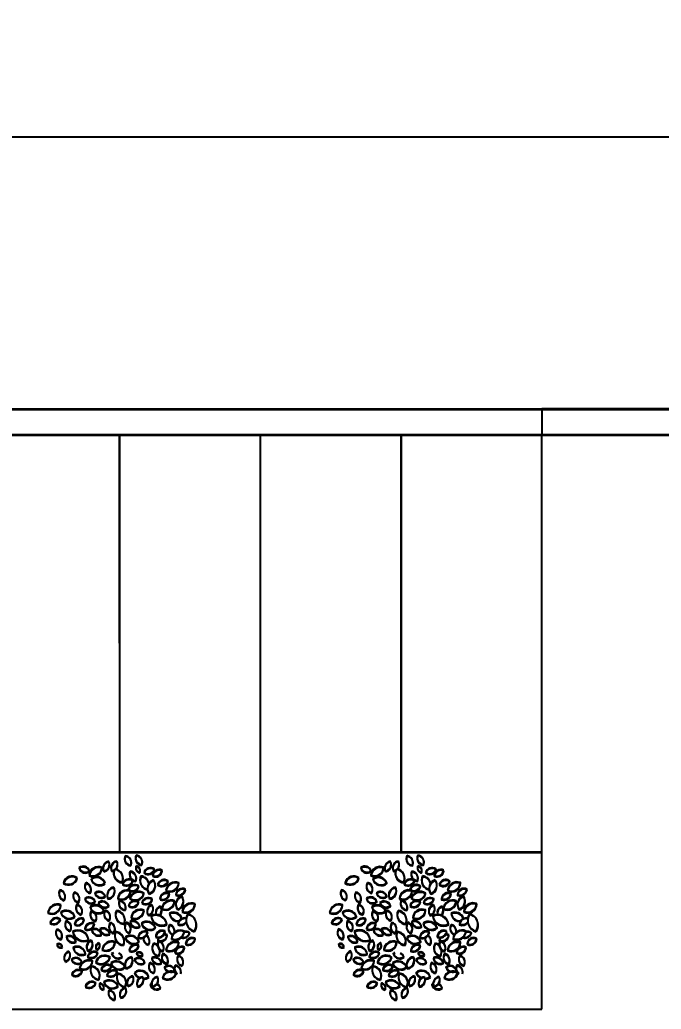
# Model space of a CAD drawing. Header units: inches. Extents: x -173 to 14008, y -3334 to 10368.
# Drawn here: x 12934.4 to 13057.4, y 289.4 to 479.1 of the extents above; entities that cross this region are included whole.
import ezdxf

# ---------------------------------------------------------------- set-up
doc = ezdxf.new("R2010")
doc.units = ezdxf.units.IN
doc.header["$MEASUREMENT"] = 0
doc.layers.add('ARREDAMENTO', color=8, linetype='Continuous', lineweight=18)
doc.layers.add('QUOTE', color=6, linetype='Continuous', lineweight=9)
doc.styles.get("Standard").update_dxf_attribs({"font": 'Arial.ttf'})
doc.dimstyles.get("Standard").update_dxf_attribs({"dimtxt": 15, "dimasz": 10, "dimexe": 10, "dimexo": 10, "dimgap": 5, "dimtad": 2, "dimtih": 1, "dimtoh": 1, "dimdec": 0, "dimzin": 0, "dimdsep": 46, "dimtxsty": 'Standard', "dimblk": 'OBLIQUE', "dimblk1": 'OBLIQUE', "dimblk2": 'OBLIQUE', "dimcen": 0.09, "dimdle": 10, "dimadec": 0, "dimazin": 0, "dimtfac": 1, "dimtdec": 0, "dimtofl": 0, "dimtmove": 0, "dimatfit": 3, "dimldrblk": 'OBLIQUE', "dimfxl": 1, "dimtolj": 1, "dimtzin": 0, "dimarcsym": 0})

# ---------------------------------------------------------------- blocks, each defined once
blk = doc.blocks.new('_Oblique')
at = {"color": 0, "linetype": 'ByBlock', "lineweight": -2}
blk.add_line((-0.5, -0.5), (0.5, 0.5), dxfattribs=at)
blk = doc.blocks.new('*D78')
at = {"layer": 'Defpoints', "color": 0, "transparency": 16777216}
for p in [(13149.49, 456.65), (12656.45, 404.49), (13149.49, 404.4)]:
    blk.add_point(p, dxfattribs=at)
at = {"layer": 'QUOTE', "color": 0, "lineweight": -2, "transparency": 16777216}
for p, q in [((12656.45, 414.49), (12656.45, 466.65)), ((13149.49, 414.4), (13149.49, 466.65)), ((12646.45, 456.65), (13159.49, 456.65))]:
    blk.add_line(p, q, dxfattribs=at)
at = {"layer": 'QUOTE', "color": 0, "lineweight": -2, "transparency": 16777216, "xscale": 10, "yscale": 10, "zscale": 10, "rotation": 180}
blk.add_blockref('_Oblique', (12656.45, 456.65), dxfattribs=at)
at = {"layer": 'QUOTE', "color": 0, "lineweight": -2, "transparency": 16777216, "xscale": 10, "yscale": 10, "zscale": 10}
blk.add_blockref('_Oblique', (13149.49, 456.65), dxfattribs=at)
at = {"layer": 'QUOTE', "color": 0, "transparency": 16777216, "insert": (12902.97, 469.25), "char_height": 15, "attachment_point": 5}
blk.add_mtext('\\A1;493', dxfattribs=at)

msp = doc.modelspace()

# ---------------------------------------------------------------- linework, layer by layer
for p, q in [((12656.45, 404.49), (13034.45, 404.55)), ((12656.49, 404.4), (13034.49, 404.4)), ((13034.45, 404.55), (13144.45, 404.57)), ((13034.45, 404.55), (13034.45, 399.55)), ((13034.49, 404.4), (13034.49, 399.4)), ((13034.49, 404.4), (13144.49, 404.4)), ((13034.45, 399.55), (12670.45, 399.49)), ((13034.49, 399.4), (12670.49, 399.4)), ((12953.45, 399.54), (12926.45, 399.54)), ((12953.49, 399.4), (12926.49, 399.4)), ((12980.45, 399.54), (12953.45, 399.54)), ((12953.45, 399.54), (12953.46, 319.54)), ((12980.49, 399.4), (12953.49, 399.4)), ((12953.49, 399.4), (12953.49, 319.4)), ((13007.45, 399.55), (12980.45, 399.54)), ((12980.45, 399.54), (12980.46, 319.54)), ((13007.49, 399.4), (12980.49, 399.4)), ((12980.49, 399.4), (12980.49, 319.4)), ((13034.45, 399.55), (13007.45, 399.55)), ((13007.45, 399.55), (13007.46, 319.55)), ((13034.49, 399.4), (13007.49, 399.4)), ((13007.49, 399.4), (13007.49, 319.4)), ((13144.45, 399.57), (13034.45, 399.55)), ((13034.47, 289.55), (13034.45, 399.55)), ((13034.49, 289.4), (13034.49, 399.4)), ((13144.49, 399.4), (13034.49, 399.4)), ((13034.46, 319.55), (12656.46, 319.49)), ((13034.49, 319.4), (12656.49, 319.4)), ((13034.47, 289.55), (13034.46, 319.55)), ((13034.49, 289.4), (13034.49, 319.4)), ((12656.49, 289.4), (13034.49, 289.4))]:
    msp.add_line(p, q)
at = {"layer": 'ARREDAMENTO', "linetype": 'ByBlock', "lineweight": -3}
for points in [[(13008.6, 318.84, 0.535384), (13009.64, 317.02, 0.500203)], [(13008.63, 318.69, 0.535384), (13009.67, 316.87, 0.500203)], [(13010.68, 318.94, 0.535384), (13011.76, 317.14, 0.500203)], [(13010.71, 318.79, 0.535384), (13011.78, 316.99, 0.500203)], [(12999.75, 316.57, 0.535384), (13001.74, 315.93, 0.500203)], [(13004.46, 315.91, 0.535384), (13005.41, 317.78, 0.500203)], [(13004.49, 315.76, 0.535384), (13005.44, 317.63, 0.500203)], [(13006.97, 317.81, 0.535384), (13006.02, 315.94, 0.500203)], [(13007, 317.66, 0.535384), (13006.05, 315.79, 0.500203)], [(13010.7, 316.88, 0.535384), (13011.39, 315.67, 0.500203)], [(12999.36, 314.58, 0.535384), (12996.76, 313.66, 0.500203)], [(12999.78, 316.42, 0.535384), (13001.77, 315.78, 0.500203)], [(13001.68, 315.14, 0.535384), (13004.13, 316.6, 0.500203)], [(13001.7, 314.99, 0.535384), (13004.16, 316.45, 0.500203)], [(13009.53, 315.86, 0.535384), (13010.61, 314.06, 0.500203)], [(13009.56, 315.71, 0.535384), (13010.64, 313.91, 0.500203)], [(13010.73, 316.73, 0.535384), (13011.41, 315.52, 0.500203)], [(13012.19, 315.61, 0.535384), (13014.16, 316.31, 0.500203)], [(13012.21, 315.46, 0.535384), (13014.19, 316.16, 0.500203)], [(13015.64, 316.07, 0.535384), (13013.84, 315, 0.500203)], [(13015.67, 315.92, 0.535384), (13013.87, 314.85, 0.500203)], [(12999.39, 314.44, 0.535384), (12996.78, 313.51, 0.500203)], [(13001.07, 313.71, 0.535384), (13001.81, 311.74, 0.500203)], [(13001.09, 313.56, 0.535384), (13001.83, 311.59, 0.500203)], [(13002.04, 314.43, 0.535384), (13004.73, 313.62, 0.500203)], [(13002.07, 314.28, 0.535384), (13004.76, 313.47, 0.500203)], [(13010.05, 314.13, 0.535384), (13008.09, 313.38, 0.500203)], [(13010.08, 313.97, 0.535384), (13008.12, 313.23, 0.500203)], [(13009.18, 312.36, 0.535384), (13011.16, 313.07, 0.500203)], [(13009.21, 312.21, 0.535384), (13011.18, 312.92, 0.500203)], [(13014.03, 314.2, 0.535384), (13013.19, 311.59, 0.500203)], [(13014.05, 314.04, 0.535384), (13013.22, 311.44, 0.500203)], [(13014.8, 313.33, 0.535384), (13016.78, 314.04, 0.500203)], [(13014.83, 313.18, 0.535384), (13016.8, 313.88, 0.500203)], [(13016.39, 312.2, 0.535384), (13018.85, 313.66, 0.500203)], [(13016.42, 312.05, 0.535384), (13018.88, 313.51, 0.500203)], [(12996.84, 310.36, 0.535384), (12996.07, 312.31, 0.500203)], [(12996.86, 310.21, 0.535384), (12996.1, 312.16, 0.500203)], [(12999.57, 309.91, 0.535384), (12998.81, 311.86, 0.500203)], [(12999.6, 309.76, 0.535384), (12998.83, 311.71, 0.500203)], [(13002.76, 311.74, 0.535384), (13004.76, 311.09, 0.500203)], [(13002.79, 311.59, 0.535384), (13004.78, 310.94, 0.500203)], [(13005.25, 310.65, 0.535384), (13006.4, 312.82, 0.500203)], [(13005.28, 310.5, 0.535384), (13006.43, 312.66, 0.500203)], [(13007.15, 310.67, 0.535384), (13009.61, 312.13, 0.500203)], [(13007.18, 310.52, 0.535384), (13009.63, 311.98, 0.500203)], [(13009.43, 310.69, 0.535384), (13012.16, 311.67, 0.500203)], [(13009.46, 310.54, 0.535384), (13012.19, 311.51, 0.500203)], [(13017.04, 311.63, 0.535384), (13015.24, 310.56, 0.500203)], [(13017.07, 311.47, 0.535384), (13015.26, 310.4, 0.500203)], [(13020.1, 312.44, 0.535384), (13018.3, 311.37, 0.500203)], [(13020.12, 312.29, 0.535384), (13018.32, 311.22, 0.500203)], [(12993.78, 307.95, 0.535384), (12996.23, 309.41, 0.500203)], [(12993.8, 307.81, 0.535384), (12996.26, 309.26, 0.500203)], [(13000.09, 307.57, 0.535384), (12999.33, 309.52, 0.500203)], [(13000.12, 307.42, 0.535384), (12999.35, 309.38, 0.500203)], [(13000.83, 310.66, 0.535384), (13002.84, 310.05, 0.500203)], [(13000.85, 310.51, 0.535384), (13002.86, 309.9, 0.500203)], [(13001.85, 309.06, 0.535384), (13004.53, 308.24, 0.500203)], [(13001.87, 308.91, 0.535384), (13004.56, 308.09, 0.500203)], [(13003.43, 309.86, 0.535384), (13005.44, 309.26, 0.500203)], [(13003.46, 309.71, 0.535384), (13005.47, 309.1, 0.500203)], [(13007.5, 310.28, 0.535384), (13008.57, 308.48, 0.500203)], [(13007.52, 310.13, 0.535384), (13008.6, 308.33, 0.500203)], [(13009.2, 309.27, 0.535384), (13011.16, 310.02, 0.500203)], [(13009.22, 309.12, 0.535384), (13011.18, 309.87, 0.500203)], [(13011.77, 309.86, 0.535384), (13013.74, 310.57, 0.500203)], [(13011.79, 309.71, 0.535384), (13013.77, 310.42, 0.500203)], [(13013.69, 309.45, 0.535384), (13013.04, 307.46, 0.500203)], [(13013.71, 309.3, 0.535384), (13013.07, 307.3, 0.500203)], [(13015.59, 308.72, 0.535384), (13018.04, 310.18, 0.500203)], [(13015.61, 308.57, 0.535384), (13018.07, 310.03, 0.500203)], [(13019.43, 311.09, 0.535384), (13018.63, 308.58, 0.500203)], [(13019.46, 310.94, 0.535384), (13018.65, 308.42, 0.500203)], [(13019.51, 308.18, 0.535384), (13021.96, 309.64, 0.500203)], [(13019.53, 308.03, 0.535384), (13021.99, 309.48, 0.500203)], [(12996.23, 308.02, 0.535384), (12998.92, 307.2, 0.500203)], [(12996.26, 307.87, 0.535384), (12998.94, 307.06, 0.500203)], [(13002.84, 306.31, 0.535384), (13002.08, 308.26, 0.500203)], [(13002.87, 306.16, 0.535384), (13002.1, 308.11, 0.500203)], [(13005.48, 306.43, 0.535384), (13004.74, 308.4, 0.500203)], [(13005.5, 306.28, 0.535384), (13004.76, 308.25, 0.500203)], [(13006.89, 308.33, 0.535384), (13008.4, 305.81, 0.500203)], [(13006.92, 308.18, 0.535384), (13008.43, 305.66, 0.500203)], [(13009.71, 306.97, 0.535384), (13012.17, 308.43, 0.500203)], [(13009.74, 306.82, 0.535384), (13012.19, 308.28, 0.500203)], [(13013.54, 307.35, 0.535384), (13016.57, 305.74, 0.500203)], [(13013.57, 307.2, 0.535384), (13016.6, 305.59, 0.500203)], [(13021.83, 304.38, 0.535384), (13020.58, 307.71, 0.500203)], [(13021.85, 304.23, 0.535384), (13020.61, 307.56, 0.500203)], [(12996.14, 306.67, 0.535384), (12994.17, 305.97, 0.500203)], [(12996.17, 306.52, 0.535384), (12994.19, 305.82, 0.500203)], [(12998, 304.44, 0.535384), (12997.24, 306.39, 0.500203)], [(12998.03, 304.29, 0.535384), (12997.26, 306.24, 0.500203)], [(12998.89, 305.67, 0.535384), (13000.68, 306.76, 0.500203)], [(12998.91, 305.52, 0.535384), (13000.7, 306.61, 0.500203)], [(13000.85, 304.81, 0.535384), (13002.64, 305.91, 0.500203)], [(13000.88, 304.66, 0.535384), (13002.66, 305.76, 0.500203)], [(13005.78, 306.04, 0.535384), (13006.32, 304.01, 0.500203)], [(13005.8, 305.89, 0.535384), (13006.35, 303.86, 0.500203)], [(13009.33, 304.05, 0.535384), (13008.78, 306.07, 0.500203)], [(13009.35, 303.89, 0.535384), (13008.81, 305.92, 0.500203)], [(13009.51, 306.25, 0.535384), (13011.36, 305.26, 0.500203)], [(13009.53, 306.1, 0.535384), (13011.38, 305.11, 0.500203)], [(13011.7, 305.88, 0.535384), (13014.39, 305.07, 0.500203)], [(13011.73, 305.73, 0.535384), (13014.41, 304.92, 0.500203)], [(12996.25, 302.83, 0.535384), (12995.48, 304.78, 0.500203)], [(12996.27, 302.68, 0.535384), (12995.5, 304.63, 0.500203)], [(12999.13, 302.38, 0.535384), (12997.28, 303.36, 0.500203)], [(13001.56, 302.73, 0.535384), (12998.53, 304.34, 0.500203)], [(13001.59, 302.58, 0.535384), (12998.56, 304.19, 0.500203)], [(13004.02, 303.72, 0.535384), (13002.17, 304.7, 0.500203)], [(13004.05, 303.57, 0.535384), (13002.19, 304.55, 0.500203)], [(13005.6, 303.83, 0.535384), (13003.74, 304.82, 0.500203)], [(13005.62, 303.68, 0.535384), (13003.77, 304.67, 0.500203)], [(13008.21, 301.75, 0.535384), (13006.7, 304.27, 0.500203)], [(13008.24, 301.6, 0.535384), (13006.73, 304.12, 0.500203)], [(13008.57, 303.2, 0.535384), (13011.26, 302.38, 0.500203)], [(13012.87, 304.27, 0.535384), (13011.07, 303.19, 0.500203)], [(13012.9, 304.11, 0.535384), (13011.09, 303.04, 0.500203)], [(13016.22, 304.42, 0.535384), (13014.43, 303.32, 0.500203)], [(13016.24, 304.26, 0.535384), (13014.45, 303.17, 0.500203)], [(13019.91, 304.39, 0.535384), (13017.46, 302.93, 0.500203)], [(13019.94, 304.24, 0.535384), (13017.48, 302.78, 0.500203)], [(12996.53, 301.36, 0.535384), (12995.49, 301.9, 0.500203)], [(12996.55, 301.21, 0.535384), (12995.52, 301.76, 0.500203)], [(12999.16, 302.23, 0.535384), (12997.3, 303.21, 0.500203)], [(13001.42, 300.63, 0.535384), (13002.06, 302.63, 0.500203)], [(13001.44, 300.48, 0.535384), (13002.08, 302.48, 0.500203)], [(13003.1, 300.85, 0.535384), (13003.52, 302.16, 0.500203)], [(13003.13, 300.7, 0.535384), (13003.55, 302.01, 0.500203)], [(13004.17, 300.86, 0.535384), (13006.63, 302.31, 0.500203)], [(13004.2, 300.71, 0.535384), (13006.65, 302.16, 0.500203)], [(13008.59, 303.05, 0.535384), (13011.28, 302.23, 0.500203)], [(13011.16, 301.71, 0.535384), (13009.35, 300.64, 0.500203)], [(13011.18, 301.56, 0.535384), (13009.38, 300.49, 0.500203)], [(13014.05, 302.09, 0.535384), (13014.97, 299.64, 0.500203)], [(13014.08, 301.94, 0.535384), (13015, 299.49, 0.500203)], [(13015.01, 302.51, 0.535384), (13015.78, 300.56, 0.500203)], [(13015.04, 302.36, 0.535384), (13015.8, 300.41, 0.500203)], [(13016.39, 300.78, 0.535384), (13018.85, 302.24, 0.500203)], [(13016.41, 300.63, 0.535384), (13018.87, 302.08, 0.500203)], [(13021.97, 303, 0.535384), (13020.17, 301.93, 0.500203)], [(13022, 302.85, 0.535384), (13020.19, 301.78, 0.500203)], [(12997.11, 298.56, 0.535384), (12997.76, 300.56, 0.500203)], [(12997.14, 298.42, 0.535384), (12997.78, 300.41, 0.500203)], [(13000.95, 300.03, 0.535384), (12998.6, 301.27, 0.500203)], [(13000.97, 299.88, 0.535384), (12998.63, 301.12, 0.500203)], [(13003.34, 300.22, 0.535384), (13001.36, 299.52, 0.500203)], [(13003.36, 300.07, 0.535384), (13001.39, 299.37, 0.500203)], [(13005.67, 299.39, 0.535384), (13002.94, 298.42, 0.500203)], [(13011.96, 299.81, 0.535384), (13010.73, 300.21, 0.500203)], [(13011.98, 299.66, 0.535384), (13010.75, 300.06, 0.500203)], [(13015.84, 300.09, 0.535384), (13016.57, 298.13, 0.500203)], [(13015.86, 299.94, 0.535384), (13016.6, 297.97, 0.500203)], [(13019.93, 301.3, 0.535384), (13018.12, 300.23, 0.500203)], [(13019.95, 301.15, 0.535384), (13018.15, 300.08, 0.500203)], [(13018.76, 299.75, 0.535384), (13019.49, 297.79, 0.500203)], [(13000.29, 298.41, 0.535384), (12998.28, 299.02, 0.500203)], [(13000.31, 298.27, 0.535384), (12998.3, 298.87, 0.500203)], [(12999.84, 297.27, 0.535384), (13002.3, 298.72, 0.500203)], [(12999.87, 297.12, 0.535384), (13002.32, 298.57, 0.500203)], [(13005.69, 299.24, 0.535384), (13002.97, 298.27, 0.500203)], [(13005.92, 297.72, 0.535384), (13003.95, 297.02, 0.500203)], [(13005.85, 298.29, 0.535384), (13008.54, 297.48, 0.500203)], [(13005.88, 298.14, 0.535384), (13008.57, 297.33, 0.500203)], [(13009.85, 299.43, 0.535384), (13008.7, 297.27, 0.500203)], [(13009.88, 299.28, 0.535384), (13008.72, 297.12, 0.500203)], [(13012.34, 298.35, 0.535384), (13010.35, 298.99, 0.500203)], [(13012.37, 298.2, 0.535384), (13010.37, 298.84, 0.500203)], [(13014.04, 296.38, 0.535384), (13013.3, 298.34, 0.500203)], [(13014.06, 296.22, 0.535384), (13013.32, 298.19, 0.500203)], [(13013.68, 299.27, 0.535384), (13015.53, 298.29, 0.500203)], [(13013.7, 299.12, 0.535384), (13015.55, 298.14, 0.500203)], [(13018.78, 299.6, 0.535384), (13019.52, 297.64, 0.500203)], [(13000.3, 296.75, 0.535384), (12998.33, 296.05, 0.500203)], [(13000.33, 296.6, 0.535384), (12998.35, 295.9, 0.500203)], [(13003.51, 295.14, 0.535384), (13002.05, 297.68, 0.500203)], [(13003.53, 294.99, 0.535384), (13002.08, 297.53, 0.500203)], [(13005.94, 297.57, 0.535384), (13003.97, 296.87, 0.500203)], [(13005.05, 295.96, 0.535384), (13007.01, 296.7, 0.500203)], [(13005.08, 295.81, 0.535384), (13007.04, 296.55, 0.500203)], [(13008.56, 293.74, 0.535384), (13007.11, 296.29, 0.500203)], [(13008.59, 293.59, 0.535384), (13007.13, 296.14, 0.500203)], [(13015.74, 295.5, 0.535384), (13018.35, 296.42, 0.500203)], [(13015.77, 295.35, 0.535384), (13018.37, 296.27, 0.500203)], [(13018.09, 296.89, 0.535384), (13016.08, 297.49, 0.500203)], [(13018.11, 296.73, 0.535384), (13016.11, 297.34, 0.500203)], [(13002.92, 294.47, 0.535384), (13000.94, 293.77, 0.500203)], [(13002.94, 294.32, 0.535384), (13000.97, 293.62, 0.500203)], [(13004.41, 293.2, 0.535384), (13003.72, 294.41, 0.500203)], [(13004.43, 293.05, 0.535384), (13003.74, 294.26, 0.500203)], [(13004.5, 294.66, 0.535384), (13007.19, 293.85, 0.500203)], [(13004.52, 294.51, 0.535384), (13007.21, 293.7, 0.500203)], [(13010.05, 295.79, 0.535384), (13009.1, 293.92, 0.500203)], [(13010.07, 295.64, 0.535384), (13009.12, 293.77, 0.500203)], [(13011.95, 295.62, 0.535384), (13010.97, 293.77, 0.500203)], [(13011.98, 295.47, 0.535384), (13010.99, 293.62, 0.500203)], [(13013.76, 293.82, 0.535384), (13014.75, 295.67, 0.500203)], [(13013.78, 293.66, 0.535384), (13014.77, 295.51, 0.500203)], [(13006.5, 291.24, 0.535384), (13005.46, 293.06, 0.500203)], [(13006.53, 291.09, 0.535384), (13005.49, 292.91, 0.500203)], [(13008.65, 293.52, 0.535384), (13007.7, 291.65, 0.500203)], [(13008.68, 293.37, 0.535384), (13007.73, 291.5, 0.500203)]]:
    msp.add_lwpolyline(points, format="xyb", close=True, dxfattribs=at)
for points in [[(13006.44, 316.09, 0.485783), (13008, 313.79, 0.46813), (13006.73, 316.31, 0.535384)], [(13006.46, 315.94, 0.485783), (13008.02, 313.64, 0.46813), (13006.76, 316.16, 0.535384)], [(13011.6, 314.95, 0.497857), (13012.84, 312.43, 0.500203)], [(13013.15, 313.58, 0.30861), (13011.6, 314.95, 0.535384)], [(13011.62, 314.79, 0.497857), (13012.87, 312.27, 0.500203)], [(13013.17, 313.43, 0.30861), (13011.62, 314.79, 0.535384)], [(13015.34, 309.17, 0.427879), (13014.49, 307.56, 0.500203)], [(13015.37, 309.02, 0.427879), (13014.52, 307.4, 0.500203)], [(13015.15, 307.44, 0.379729), (13015.34, 309.17, 0.535384)], [(13015.18, 307.29, 0.379729), (13015.37, 309.02, 0.535384)], [(13019.47, 306.81, 0.449067), (13017.09, 307.83, 0.535384)], [(13017.09, 307.83, 0.411154), (13018.89, 306.34, 0.500203)], [(13019.49, 306.66, 0.449067), (13017.12, 307.68, 0.535384)], [(13017.12, 307.68, 0.411154), (13018.92, 306.19, 0.500203)], [(13017.1, 305.65, 0.493715), (13017.71, 303.74, 0.500203)], [(13017.13, 305.5, 0.493715), (13017.73, 303.59, 0.500203)], [(13018.04, 304.13, 0.391787), (13017.1, 305.65, 0.535384)], [(13018.06, 303.98, 0.391787), (13017.13, 305.5, 0.535384)], [(13020.26, 306.87, 0.473768), (13018.69, 305.71, 0.350042), (13020.26, 306.17, 0.535384)], [(13020.28, 306.72, 0.473768), (13018.71, 305.56, 0.350042), (13020.28, 306.02, 0.535384)], [(13012.04, 303.18, 0.382111), (13013.03, 301.82, 0.410997), (13012.62, 303.62, 0.535384)], [(13015.02, 303.23, 0.136045), (13014.81, 302.59, 0.500203), (13016.61, 303.66, 0.535384)], [(13015.05, 303.08, 0.136045), (13014.83, 302.44, 0.500203), (13016.64, 303.51, 0.535384)], [(13016.61, 303.66, 0.128884), (13015.99, 303.79, 0.500203)], [(13016.64, 303.51, 0.128884), (13016.01, 303.63, 0.500203)], [(13019.3, 303.23, 0.439965), (13020.94, 304.11, 0.209361), (13019.9, 304.29, 0.535384)], [(13019.33, 303.08, 0.439965), (13020.96, 303.96, 0.209361), (13019.92, 304.14, 0.535384)], [(13012.07, 303.03, 0.382111), (13013.05, 301.67, 0.410997), (13012.64, 303.47, 0.535384)], [(13006.31, 300.26, 0.076845), (13005.98, 300.07, 0.500203), (13007.98, 299.46, 0.535384)], [(13006.33, 300.11, 0.076845), (13006, 299.92, 0.500203), (13008.01, 299.31, 0.535384)], [(13007.98, 299.46, 0.202478), (13007.36, 300.21, 0.500203)], [(13008.01, 299.31, 0.202478), (13007.38, 300.06, 0.500203)], [(13018.14, 297.88, 0.373165), (13018.54, 296.28, 0.500203)], [(13019.26, 296.31, 0.43907), (13018.14, 297.88, 0.535384)], [(13013.06, 295.65, 0.535384), (13010.37, 296.46, 0.217069), (13011.39, 295.43, 0.535384)], [(13013.09, 295.5, 0.535384), (13010.4, 296.31, 0.217069), (13011.42, 295.27, 0.535384)], [(13018.16, 297.73, 0.373165), (13018.57, 296.13, 0.500203)], [(13019.28, 296.15, 0.43907), (13018.16, 297.73, 0.535384)], [(13012.06, 295.31, 0.155177), (13013.06, 295.65, 0.535384)], [(13012.08, 295.16, 0.155177), (13013.09, 295.5, 0.535384)], [(13013.64, 294.32, 0.064212), (13013.36, 294.16, 0.500203), (13015.36, 293.51, 0.535384)], [(13013.66, 294.17, 0.064212), (13013.38, 294.01, 0.500203), (13015.38, 293.36, 0.535384)], [(13015.36, 293.51, 0.224005), (13014.65, 294.32, 0.500203)], [(13015.38, 293.36, 0.224005), (13014.67, 294.17, 0.500203)]]:
    msp.add_lwpolyline(points, format="xyb", dxfattribs=at)
for centre, radius, start, end in [((12955.73, 318.27), 1.26, 153.3945, 266.0501), ((12955.75, 318.13), 1.26, 153.3851, 266.0407), ((12954.44, 317.53), 1.31, 336.5737, 82.871), ((12954.46, 317.39), 1.31, 336.5643, 82.8616), ((12957.82, 318.39), 1.26, 154.579, 267.2346), ((12957.84, 318.25), 1.26, 154.5696, 267.2252), ((12956.54, 317.63), 1.31, 337.7581, 84.0554), ((12956.57, 317.49), 1.31, 337.7487, 84.046), ((12946.51, 315.49), 1.31, 18.9013, 125.1986), ((12951.64, 316.48), 1.31, 99.8817, 206.1791), ((12951.66, 316.34), 1.31, 99.8723, 206.1697), ((12950.31, 317.15), 1.26, 276.7026, 29.3582), ((12950.34, 317.01), 1.26, 276.6932, 29.3488), ((12953.12, 316.55), 1.26, 96.7026, 209.3582), ((12953.14, 316.41), 1.26, 96.6932, 209.3488), ((12951.8, 317.22), 1.31, 279.8817, 26.1791), ((12951.82, 317.08), 1.31, 279.8723, 26.1697), ((12957.44, 316.5), 0.833, 153.3945, 266.0501), ((12956.59, 316.01), 0.866, 336.5737, 82.871), ((12944.37, 313.25), 1.66, 53.271, 165.9266), ((12946.96, 316.9), 1.26, 195.7222, 308.3778), ((12946.53, 315.35), 1.31, 18.8919, 125.1892), ((12946.99, 316.76), 1.26, 195.7128, 308.3684), ((12949.45, 314.94), 1.78, 67.5372, 173.8345), ((12948.42, 316.68), 1.72, 244.3581, 357.0136), ((12949.48, 314.8), 1.78, 67.5278, 173.8251), ((12948.44, 316.54), 1.72, 244.3487, 357.0042), ((12954.12, 315.55), 1.77, 162.4114, 266.0501), ((12954.15, 315.4), 1.77, 162.402, 266.0407), ((12952.31, 314.51), 1.84, 336.5737, 76.9164), ((12952.34, 314.37), 1.84, 336.5643, 76.907), ((12956.67, 315.31), 1.26, 154.579, 267.2346), ((12956.7, 315.17), 1.26, 154.5696, 267.2252), ((12955.4, 314.55), 1.31, 337.7581, 84.0554), ((12955.42, 314.4), 1.31, 337.7487, 84.046), ((12957.47, 316.35), 0.833, 153.3851, 266.0407), ((12956.62, 315.87), 0.866, 336.5643, 82.8616), ((12959.17, 314.15), 1.76, 153.3945, 259.2615), ((12957.37, 313.12), 1.83, 14.268, 82.871), ((12959.44, 315.21), 1.31, 56.4501, 162.7474), ((12958.94, 316.61), 1.26, 233.271, 345.9266), ((12959.46, 315.07), 1.31, 56.4407, 162.738), ((12958.97, 316.47), 1.26, 233.2616, 345.9172), ((12961.1, 314.92), 1.26, 64.3581, 177.0136), ((12960.34, 316.2), 1.31, 247.5372, 353.8345), ((12961.12, 314.78), 1.26, 64.3487, 177.0042), ((12960.37, 316.06), 1.31, 247.5278, 353.8251), ((12943.71, 315.09), 1.73, 236.4501, 342.7474), ((12944.39, 313.11), 1.66, 53.2616, 165.9172), ((12943.74, 314.95), 1.73, 236.4407, 342.738), ((12948.09, 312.96), 1.26, 144.2345, 256.8901), ((12948.12, 312.82), 1.26, 144.2252, 256.8807), ((12946.7, 312.44), 1.31, 327.4137, 73.711), ((12946.73, 312.3), 1.31, 327.4043, 73.7016), ((12949.08, 313.01), 1.76, 20.0053, 126.3026), ((12949.66, 314.91), 1.69, 196.8262, 309.4817), ((12949.11, 312.87), 1.76, 19.9959, 126.2932), ((12949.68, 314.77), 1.69, 196.8168, 309.4723), ((12955.32, 313.09), 1.26, 54.4555, 167.111), ((12954.79, 314.48), 1.31, 237.6346, 343.9319), ((12955.34, 312.95), 1.26, 54.4461, 167.1016), ((12954.82, 314.34), 1.31, 237.6252, 343.9225), ((12956.43, 311.97), 1.31, 56.4501, 162.7474), ((12955.94, 313.36), 1.26, 233.271, 345.9266), ((12956.46, 311.82), 1.31, 56.4407, 162.738), ((12959.2, 314.01), 1.76, 153.3851, 259.2521), ((12957.39, 312.98), 1.83, 14.2586, 82.8616), ((12960.48, 312.61), 1.64, 105.863, 218.5186), ((12960.5, 312.46), 1.64, 105.8536, 218.5092), ((12958.63, 313.2), 1.71, 289.0421, 35.3395), ((12958.66, 313.06), 1.71, 289.0327, 35.3301), ((12962.05, 312.94), 1.31, 56.4501, 162.7474), ((12961.56, 314.33), 1.26, 233.271, 345.9266), ((12962.08, 312.79), 1.31, 56.4407, 162.738), ((12961.58, 314.19), 1.26, 233.2616, 345.9172), ((12964.17, 312), 1.78, 67.5372, 173.8345), ((12963.14, 313.74), 1.72, 244.3581, 357.0136), ((12964.19, 311.86), 1.78, 67.5278, 173.8251), ((12963.16, 313.6), 1.72, 244.3487, 357.0042), ((12943.19, 311.61), 1.31, 148.2422, 254.5395), ((12943.21, 311.47), 1.31, 148.2328, 254.5301), ((12941.8, 311.07), 1.26, 325.0631, 77.7187), ((12941.83, 310.93), 1.26, 325.0537, 77.7093), ((12945.92, 311.16), 1.31, 148.2422, 254.5395), ((12945.94, 311.02), 1.31, 148.2328, 254.5301), ((12944.54, 310.62), 1.26, 325.0631, 77.7187), ((12944.56, 310.48), 1.26, 325.0537, 77.7093), ((12949.52, 310.66), 1.31, 18.9013, 125.1986), ((12949.98, 312.07), 1.26, 195.7222, 308.3778), ((12949.54, 310.51), 1.31, 18.8919, 125.1892), ((12950, 311.93), 1.26, 195.7128, 308.3684), ((12952.64, 311.29), 1.53, 98.7778, 205.0751), ((12952.66, 311.15), 1.53, 98.7684, 205.0657), ((12951.11, 312.11), 1.47, 275.5987, 28.2542), ((12951.13, 311.97), 1.47, 275.5893, 28.2448), ((12954.93, 310.47), 1.78, 67.5372, 173.8345), ((12953.9, 312.21), 1.72, 244.3581, 357.0136), ((12954.95, 310.33), 1.78, 67.5278, 173.8251), ((12953.92, 312.07), 1.72, 244.3487, 357.0042), ((12955.96, 313.22), 1.26, 233.2616, 345.9172), ((12957.16, 310.15), 1.81, 56.4501, 162.7474), ((12956.47, 312.08), 1.74, 233.271, 345.9266), ((12957.19, 310.01), 1.81, 56.4407, 162.738), ((12956.5, 311.94), 1.74, 233.2616, 345.9172), ((12962.5, 310.48), 1.26, 64.3581, 177.0136), ((12961.74, 311.76), 1.31, 247.5372, 353.8345), ((12962.52, 310.34), 1.26, 64.3487, 177.0042), ((12961.76, 311.61), 1.31, 247.5278, 353.8251), ((12965.55, 311.3), 1.26, 64.3581, 177.0136), ((12964.8, 312.57), 1.31, 247.5372, 353.8345), ((12965.58, 311.15), 1.26, 64.3487, 177.0042), ((12964.82, 312.43), 1.31, 247.5278, 353.8251), ((12941.55, 307.75), 1.78, 67.5372, 173.8345), ((12940.52, 309.49), 1.72, 244.3581, 357.0136), ((12941.58, 307.61), 1.78, 67.5278, 173.8251), ((12940.54, 309.35), 1.72, 244.3487, 357.0042), ((12946.44, 308.83), 1.31, 148.2422, 254.5395), ((12946.47, 308.69), 1.31, 148.2328, 254.5301), ((12945.06, 308.28), 1.26, 325.0631, 77.7187), ((12945.08, 308.14), 1.26, 325.0537, 77.7093), ((12947.61, 309.59), 1.31, 20.0053, 126.3026), ((12948.04, 311.01), 1.26, 196.8262, 309.4817), ((12947.63, 309.45), 1.31, 19.9959, 126.2932), ((12948.06, 310.87), 1.26, 196.8168, 309.4723), ((12948.88, 307.64), 1.76, 20.0053, 126.3026), ((12948.91, 307.49), 1.76, 19.9959, 126.2932), ((12950.21, 308.8), 1.31, 20.0053, 126.3026), ((12950.64, 310.22), 1.26, 196.8262, 309.4817), ((12950.23, 308.66), 1.31, 19.9959, 126.2932), ((12950.66, 310.08), 1.26, 196.8168, 309.4723), ((12954.63, 309.73), 1.26, 154.579, 267.2346), ((12954.66, 309.59), 1.26, 154.5696, 267.2252), ((12953.36, 308.97), 1.31, 337.7581, 84.0554), ((12953.38, 308.82), 1.31, 337.7487, 84.046), ((12956.46, 308.9), 1.31, 57.6346, 163.9319), ((12955.93, 310.29), 1.26, 234.4555, 347.111), ((12956.48, 308.76), 1.31, 57.6252, 163.9225), ((12955.96, 310.15), 1.26, 234.4461, 347.1016), ((12959.02, 309.47), 1.31, 56.4501, 162.7474), ((12958.52, 310.86), 1.26, 233.271, 345.9266), ((12959.04, 309.32), 1.31, 56.4407, 162.738), ((12958.55, 310.72), 1.26, 233.2616, 345.9172), ((12960.03, 308.23), 1.26, 105.8142, 218.4698), ((12960.06, 308.09), 1.26, 105.8048, 218.4604), ((12958.62, 308.69), 1.31, 288.9933, 35.2907), ((12958.64, 308.54), 1.31, 288.9839, 35.2813), ((12963.36, 308.52), 1.78, 67.5372, 173.8345), ((12962.33, 310.26), 1.72, 244.3581, 357.0136), ((12963.39, 308.38), 1.78, 67.5278, 173.8251), ((12962.35, 310.12), 1.72, 244.3487, 357.0042), ((12965.87, 309.56), 1.59, 105.863, 218.5186), ((12965.89, 309.41), 1.59, 105.8536, 218.5092), ((12964.09, 310.13), 1.65, 289.0421, 35.3395), ((12964.11, 309.98), 1.65, 289.0327, 35.3301), ((12967.28, 307.98), 1.78, 67.5372, 173.8345), ((12966.25, 309.72), 1.72, 244.3581, 357.0136), ((12967.31, 307.83), 1.78, 67.5278, 173.8251), ((12966.27, 309.57), 1.72, 244.3487, 357.0042), ((12943.27, 306.59), 1.76, 20.0053, 126.3026), ((12943.85, 308.5), 1.69, 196.8262, 309.4817), ((12943.29, 306.45), 1.76, 19.9959, 126.2932), ((12943.87, 308.36), 1.69, 196.8168, 309.4723), ((12949.46, 309.54), 1.69, 196.8262, 309.4817), ((12949.49, 309.4), 1.69, 196.8168, 309.4723), ((12949.19, 307.56), 1.31, 148.2422, 254.5395), ((12949.21, 307.42), 1.31, 148.2328, 254.5301), ((12947.81, 307.02), 1.26, 325.0631, 77.7187), ((12947.83, 306.88), 1.26, 325.0537, 77.7093), ((12951.84, 307.68), 1.31, 147.4137, 253.711), ((12951.87, 307.54), 1.31, 147.4043, 253.7016), ((12950.45, 307.16), 1.26, 324.2345, 76.8901), ((12950.48, 307.02), 1.26, 324.2252, 76.8807), ((12954.49, 307.57), 1.77, 154.579, 267.2346), ((12954.51, 307.43), 1.77, 154.5696, 267.2252), ((12952.7, 306.5), 1.84, 337.7581, 84.0554), ((12952.72, 306.36), 1.84, 337.7487, 84.046), ((12957.49, 306.77), 1.78, 67.5372, 173.8345), ((12956.46, 308.51), 1.72, 244.3581, 357.0136), ((12957.51, 306.63), 1.78, 67.5278, 173.8251), ((12956.48, 308.37), 1.72, 244.3487, 357.0042), ((12960.45, 305.4), 2.14, 8.8698, 115.1671), ((12961.59, 307.55), 2.06, 185.6907, 298.3462), ((12960.48, 305.26), 2.14, 8.8604, 115.1577), ((12961.69, 307.95), 1.26, 105.863, 198.5234), ((12961.71, 307.8), 1.26, 105.8536, 198.514), ((12960.27, 308.4), 1.31, 312.1666, 35.3395), ((12960.3, 308.26), 1.31, 312.1572, 35.3301), ((12963.83, 306.26), 1.73, 18.4829, 115.2159), ((12964.75, 307.99), 1.66, 185.7395, 275.1403), ((12963.85, 306.11), 1.73, 18.4735, 115.2065), ((12964.77, 307.84), 1.66, 185.7301, 275.1309), ((12968.45, 306.51), 2.22, 147.4137, 253.711), ((12968.48, 306.36), 2.22, 147.4043, 253.7016), ((12966.1, 305.62), 2.13, 324.2345, 76.8901), ((12966.12, 305.48), 2.13, 324.2252, 76.8807), ((12941.39, 305.65), 1.26, 53.271, 165.9266), ((12940.89, 307.05), 1.31, 236.4501, 342.7474), ((12941.41, 305.51), 1.26, 53.2616, 165.9172), ((12940.92, 306.91), 1.31, 236.4407, 342.738), ((12944.35, 305.69), 1.31, 148.2422, 254.5395), ((12944.37, 305.55), 1.31, 148.2328, 254.5301), ((12942.97, 305.15), 1.26, 325.0631, 77.7187), ((12942.99, 305.01), 1.26, 325.0537, 77.7093), ((12946.19, 305.54), 1.31, 68.3658, 174.6631), ((12945.42, 306.8), 1.26, 245.1866, 357.8422), ((12946.22, 305.39), 1.31, 68.3564, 174.6537), ((12945.44, 306.66), 1.26, 245.1772, 357.8328), ((12948.16, 304.68), 1.31, 68.3658, 174.6631), ((12947.38, 305.94), 1.26, 245.1866, 357.8422), ((12948.18, 304.54), 1.31, 68.3564, 174.6537), ((12947.41, 305.8), 1.26, 245.1772, 357.8328), ((12952.72, 305.2), 1.26, 138.741, 251.3966), ((12952.75, 305.06), 1.26, 138.7316, 251.3872), ((12951.29, 304.81), 1.31, 321.9201, 68.2175), ((12951.32, 304.67), 1.31, 321.9107, 68.2081), ((12955.81, 305.25), 1.31, 141.9201, 248.2175), ((12955.84, 305.11), 1.31, 141.9107, 248.2081), ((12954.38, 304.87), 1.26, 318.741, 71.3966), ((12954.4, 304.73), 1.26, 318.7316, 71.3872), ((12956.07, 305.05), 1.31, 8.8698, 115.1671), ((12956.76, 306.36), 1.26, 185.6907, 298.3462), ((12956.09, 304.91), 1.31, 8.8604, 115.1577), ((12956.79, 306.22), 1.26, 185.6813, 298.3368), ((12958.74, 304.46), 1.76, 20.0053, 126.3026), ((12959.32, 306.36), 1.69, 196.8262, 309.4817), ((12958.76, 304.32), 1.76, 19.9959, 126.2932), ((12959.34, 306.22), 1.69, 196.8168, 309.4723), ((12961.62, 307.4), 2.06, 185.6813, 298.3368), ((12964.14, 304.92), 1.26, 145.0631, 250.1681), ((12964.16, 304.77), 1.26, 145.0537, 250.1587), ((12962.75, 304.38), 1.31, 348.9611, 74.5395), ((12962.78, 304.23), 1.31, 348.9517, 74.5301), ((12965.95, 305.64), 1.26, 75.6132, 177.0136), ((12965.19, 306.92), 1.31, 247.5372, 324.706), ((12965.97, 305.5), 1.26, 75.6038, 177.0042), ((12965.21, 306.77), 1.31, 247.5278, 324.6966), ((12942.59, 304.08), 1.31, 148.2422, 254.5395), ((12942.62, 303.94), 1.31, 148.2328, 254.5301), ((12941.21, 303.54), 1.26, 325.0631, 77.7187), ((12941.24, 303.4), 1.26, 325.0537, 77.7093), ((12945.51, 302.52), 2.06, 5.6907, 118.3462), ((12946.65, 304.66), 2.14, 188.8698, 295.1671), ((12945.54, 302.38), 2.06, 5.6813, 118.3368), ((12946.68, 304.52), 2.14, 188.8604, 295.1577), ((12948.77, 303.58), 1.26, 5.6907, 118.3462), ((12949.46, 304.89), 1.31, 188.8698, 295.1671), ((12948.79, 303.44), 1.26, 5.6813, 118.3368), ((12949.49, 304.75), 1.31, 188.8604, 295.1577), ((12950.34, 303.7), 1.26, 5.6907, 118.3462), ((12951.04, 305.01), 1.31, 188.8698, 295.1671), ((12950.37, 303.56), 1.26, 5.6813, 118.3368), ((12951.06, 304.87), 1.31, 188.8604, 295.1577), ((12954.4, 303.57), 1.84, 157.7581, 264.0554), ((12954.43, 303.42), 1.84, 157.7487, 264.046), ((12952.62, 302.5), 1.77, 334.579, 87.2346), ((12952.64, 302.36), 1.77, 334.5696, 87.2252), ((12955.61, 301.77), 1.76, 20.0053, 126.3026), ((12958.33, 303.12), 1.26, 64.3581, 177.0136), ((12957.57, 304.4), 1.31, 247.5372, 353.8345), ((12958.35, 302.98), 1.26, 64.3487, 177.0042), ((12957.59, 304.25), 1.31, 247.5278, 353.8251), ((12957.92, 302.5), 1.31, 328.2422, 57.6123), ((12961.69, 303.26), 1.26, 65.1866, 177.8422), ((12960.91, 304.53), 1.31, 248.3658, 354.6631), ((12961.71, 303.12), 1.26, 65.1772, 177.8328), ((12960.94, 304.39), 1.31, 248.3564, 354.6537), ((12961.31, 303.8), 1.31, 247.5372, 353.8345), ((12961.33, 303.65), 1.31, 247.5278, 353.8251), ((12962.07, 302.52), 1.26, 64.3581, 93.7343), ((12962.09, 302.38), 1.26, 64.3487, 93.7249), ((12965.17, 302.83), 1.72, 64.3581, 177.0136), ((12964.14, 304.57), 1.78, 247.5372, 353.8345), ((12965.2, 302.69), 1.72, 64.3487, 177.0042), ((12964.16, 304.43), 1.78, 247.5278, 353.8251), ((12965.71, 304.41), 1.26, 250.9353, 345.9266), ((12965.74, 304.27), 1.26, 250.9259, 345.9172), ((12966.21, 303.01), 1.31, 56.4501, 103.7489), ((12966.24, 302.87), 1.31, 56.4407, 103.7395), ((12941.83, 301.28), 0.702, 5.6907, 118.3462), ((12942.21, 302.01), 0.73, 188.8698, 295.1671), ((12941.85, 301.14), 0.702, 5.6813, 118.3368), ((12942.24, 301.87), 0.73, 188.8604, 295.1577), ((12943.88, 302.25), 1.26, 5.6907, 118.3462), ((12944.58, 303.56), 1.31, 188.8698, 295.1671), ((12943.9, 302.11), 1.26, 5.6813, 118.3368), ((12944.6, 303.42), 1.31, 188.8604, 295.1577), ((12948.49, 301.38), 1.31, 108.9933, 215.2907), ((12948.51, 301.24), 1.31, 108.9839, 215.2813), ((12947.07, 301.83), 1.26, 285.8142, 38.4698), ((12947.1, 301.69), 1.26, 285.8048, 38.4604), ((12949.8, 301.34), 0.859, 108.9933, 215.2907), ((12949.83, 301.2), 0.859, 108.9839, 215.2813), ((12948.88, 301.64), 0.826, 285.8142, 38.4698), ((12948.9, 301.49), 0.826, 285.8048, 38.4604), ((12951.95, 300.66), 1.78, 67.5372, 173.8345), ((12950.92, 302.4), 1.72, 244.3581, 357.0136), ((12951.97, 300.52), 1.78, 67.5278, 173.8251), ((12950.94, 302.25), 1.72, 244.3487, 357.0042), ((12956.19, 303.68), 1.69, 196.8262, 309.4817), ((12955.63, 301.63), 1.76, 19.9959, 126.2932), ((12956.21, 303.53), 1.69, 196.8168, 309.4723), ((12956.61, 300.57), 1.26, 64.3581, 177.0136), ((12955.85, 301.85), 1.31, 247.5372, 353.8345), ((12956.64, 300.43), 1.26, 64.3487, 177.0042), ((12959.3, 303.05), 1.26, 174.0689, 257.7187), ((12959.32, 302.9), 1.26, 174.0595, 257.7093), ((12957.94, 302.36), 1.31, 328.2328, 57.6029), ((12961.33, 301.16), 1.58, 144.2345, 256.8901), ((12961.35, 301.02), 1.58, 144.2252, 256.8807), ((12959.59, 300.51), 1.64, 327.4137, 73.711), ((12959.62, 300.37), 1.64, 327.4043, 73.7016), ((12962.05, 301.78), 1.26, 145.0631, 257.7187), ((12962.07, 302.52), 1.26, 146.0247, 177.0136), ((12962.07, 301.64), 1.26, 145.0537, 257.7093), ((12962.09, 302.38), 1.26, 146.0153, 177.0042), ((12960.66, 301.24), 1.31, 328.2422, 74.5395), ((12960.69, 301.1), 1.31, 328.2328, 74.5301), ((12964.16, 300.58), 1.78, 67.5372, 173.8345), ((12963.13, 302.32), 1.72, 244.3581, 357.0136), ((12964.19, 300.43), 1.78, 67.5278, 173.8251), ((12963.16, 302.17), 1.72, 244.3487, 357.0042), ((12967.43, 301.86), 1.26, 64.3581, 177.0136), ((12966.67, 303.13), 1.31, 247.5372, 353.8345), ((12967.45, 301.71), 1.26, 64.3487, 177.0042), ((12966.69, 302.99), 1.31, 247.5278, 353.8251), ((12944.18, 299.31), 1.31, 108.9933, 215.2907), ((12944.2, 299.17), 1.31, 108.9839, 215.2813), ((12942.77, 299.77), 1.26, 285.8142, 38.4698), ((12942.79, 299.63), 1.26, 285.8048, 38.4604), ((12945.36, 299.86), 1.59, 5.7395, 118.395), ((12946.24, 301.52), 1.66, 188.9186, 295.2159), ((12945.39, 299.72), 1.59, 5.7301, 118.3856), ((12946.27, 301.38), 1.66, 188.9092, 295.2065), ((12948.58, 299.2), 1.26, 53.271, 165.9266), ((12948.09, 300.6), 1.31, 236.4501, 342.7474), ((12948.61, 299.06), 1.26, 53.2616, 165.9172), ((12948.11, 300.46), 1.31, 236.4407, 342.738), ((12950.63, 297.99), 1.74, 53.271, 165.9266), ((12952.78, 299.08), 1.26, 111.9047, 129.4817), ((12953.21, 300.51), 1.31, 200.0053, 306.3026), ((12952.8, 298.94), 1.26, 111.8953, 129.4723), ((12953.23, 300.36), 1.31, 199.9959, 306.2932), ((12952.78, 299.08), 1.26, 16.8262, 62.6117), ((12952.8, 298.94), 1.26, 16.8168, 62.6023), ((12955.88, 301.7), 1.31, 247.5278, 353.8251), ((12957.21, 299.59), 0.777, 15.7222, 128.3778), ((12957.49, 300.46), 0.808, 198.9013, 305.1986), ((12957.23, 299.45), 0.777, 15.7128, 128.3684), ((12957.51, 300.32), 0.808, 198.8919, 305.1892), ((12962.86, 299.35), 1.26, 144.2345, 256.8901), ((12962.88, 299.2), 1.26, 144.2252, 256.8807), ((12961.47, 298.82), 1.31, 327.4137, 73.711), ((12961.49, 298.68), 1.31, 327.4043, 73.7016), ((12965.38, 300.16), 1.26, 64.3581, 177.0136), ((12964.62, 301.44), 1.31, 247.5372, 353.8345), ((12965.41, 300.02), 1.26, 64.3487, 177.0042), ((12964.65, 301.29), 1.31, 247.5278, 353.8251), ((12965.78, 299.01), 1.26, 144.2345, 256.8901), ((12964.39, 298.49), 1.31, 327.4137, 73.711), ((12945.08, 298.04), 1.26, 16.8262, 129.4817), ((12945.51, 299.46), 1.31, 200.0053, 306.3026), ((12945.1, 297.9), 1.26, 16.8168, 129.4723), ((12945.53, 299.32), 1.31, 199.9959, 306.2932), ((12947.62, 297.06), 1.78, 67.5372, 173.8345), ((12946.59, 298.8), 1.72, 244.3581, 357.0136), ((12947.64, 296.92), 1.78, 67.5278, 173.8251), ((12946.61, 298.66), 1.72, 244.3487, 357.0042), ((12949.94, 299.92), 1.81, 236.4501, 342.7474), ((12950.65, 297.84), 1.74, 53.2616, 165.9172), ((12949.97, 299.77), 1.81, 236.4407, 342.738), ((12951.17, 296.7), 1.26, 53.271, 165.9266), ((12952.89, 296.87), 1.76, 20.0053, 126.3026), ((12953.47, 298.77), 1.69, 196.8262, 309.4817), ((12952.92, 296.73), 1.76, 19.9959, 126.2932), ((12953.49, 298.63), 1.69, 196.8168, 309.4723), ((12956, 297.96), 1.47, 95.5987, 208.2542), ((12956.02, 297.81), 1.47, 95.5893, 208.2448), ((12954.47, 298.77), 1.53, 278.7778, 25.0751), ((12954.49, 298.63), 1.53, 278.7684, 25.0657), ((12957.13, 298), 1.26, 15.7222, 128.3778), ((12957.59, 299.41), 1.31, 198.9013, 305.1986), ((12957.15, 297.85), 1.26, 15.7128, 128.3684), ((12957.61, 299.27), 1.31, 198.8919, 305.1892), ((12960.4, 297.62), 1.31, 147.4137, 253.711), ((12960.43, 297.48), 1.31, 147.4043, 253.7016), ((12959.01, 297.1), 1.26, 324.2345, 76.8901), ((12959.04, 296.96), 1.26, 324.2252, 76.8807), ((12960.23, 298.08), 1.31, 8.9186, 115.2159), ((12960.93, 299.39), 1.26, 185.7395, 298.395), ((12960.26, 297.94), 1.31, 8.9092, 115.2065), ((12960.95, 299.25), 1.26, 185.7301, 298.3856), ((12965.26, 297.31), 1.26, 153.3945, 235.2498), ((12963.97, 296.57), 1.31, 348.0517, 82.871), ((12965.8, 298.87), 1.26, 144.2252, 256.8807), ((12964.41, 298.34), 1.31, 327.4043, 73.7016), ((12945.55, 295.73), 1.26, 53.271, 165.9266), ((12945.05, 297.13), 1.31, 236.4501, 342.7474), ((12945.57, 295.59), 1.26, 53.2616, 165.9172), ((12945.07, 296.99), 1.31, 236.4407, 342.738), ((12949.74, 296.95), 1.83, 156.5737, 262.871), ((12949.76, 296.81), 1.83, 156.5643, 262.8616), ((12947.93, 295.92), 1.76, 333.3945, 86.0501), ((12947.95, 295.78), 1.76, 333.3851, 86.0407), ((12950.67, 298.1), 1.31, 236.4501, 342.7474), ((12951.19, 296.56), 1.26, 53.2616, 165.9172), ((12950.69, 297.96), 1.31, 236.4407, 342.738), ((12952.31, 295.59), 1.31, 57.6346, 163.9319), ((12951.79, 296.97), 1.26, 234.4555, 347.111), ((12952.34, 295.44), 1.31, 57.6252, 163.9225), ((12951.81, 296.83), 1.26, 234.4461, 347.1016), ((12954.79, 295.55), 1.84, 156.5737, 262.871), ((12954.81, 295.41), 1.84, 156.5643, 262.8616), ((12952.98, 294.52), 1.77, 333.3945, 86.0501), ((12953.01, 294.38), 1.77, 333.3851, 86.0407), ((12957.45, 295.15), 1.69, 16.8262, 129.4817), ((12958.02, 297.06), 1.76, 200.0053, 248.9938), ((12957.47, 295.01), 1.69, 16.8168, 129.4723), ((12958.05, 296.91), 1.76, 199.9959, 248.9844), ((12963.39, 294.98), 1.73, 56.4501, 162.7474), ((12962.74, 296.82), 1.66, 233.271, 345.9266), ((12963.41, 294.83), 1.73, 56.4407, 162.738), ((12962.76, 296.68), 1.66, 233.2616, 345.9172), ((12962.88, 296.51), 1.26, 16.8262, 129.4817), ((12963.31, 297.93), 1.31, 200.0053, 306.3026), ((12962.91, 296.37), 1.26, 16.8168, 129.4723), ((12963.34, 297.79), 1.31, 199.9959, 306.2932), ((12965.29, 297.16), 1.26, 153.3851, 235.2405), ((12964, 296.43), 1.31, 348.0423, 82.8616), ((12948.17, 293.45), 1.26, 53.271, 165.9266), ((12947.67, 294.85), 1.31, 236.4501, 342.7474), ((12948.19, 293.31), 1.26, 53.2616, 165.9172), ((12947.69, 294.71), 1.31, 236.4407, 342.738), ((12950.51, 294.05), 0.866, 156.5737, 262.871), ((12950.53, 293.91), 0.866, 156.5643, 262.8616), ((12949.66, 293.57), 0.833, 333.3945, 86.0501), ((12949.68, 293.43), 0.833, 333.3851, 86.0407), ((12951.54, 293.24), 1.76, 20.0053, 126.3026), ((12952.11, 295.14), 1.69, 196.8262, 309.4817), ((12951.56, 293.1), 1.76, 19.9959, 126.2932), ((12952.13, 295), 1.69, 196.8168, 309.4723), ((12956.2, 294.53), 1.26, 96.7026, 209.3582), ((12956.22, 294.39), 1.26, 96.6932, 209.3488), ((12954.87, 295.2), 1.31, 279.8817, 26.1791), ((12954.89, 295.06), 1.31, 279.8723, 26.1697), ((12958.08, 294.36), 1.26, 95.5987, 208.2542), ((12958.1, 294.22), 1.26, 95.5893, 208.2448), ((12956.77, 295.06), 1.31, 278.7778, 25.0751), ((12956.79, 294.91), 1.31, 278.7684, 25.0657), ((12958.02, 297.06), 1.76, 271.0201, 306.3026), ((12958.05, 296.91), 1.76, 271.0107, 306.2932), ((12960.14, 293.16), 1.26, 113.6816, 128.3778), ((12960.6, 294.57), 1.31, 198.9013, 305.1986), ((12960.16, 293.02), 1.26, 113.6722, 128.3684), ((12960.95, 294.36), 1.31, 98.7778, 205.0751), ((12960.97, 294.22), 1.31, 98.7684, 205.0657), ((12959.64, 295.06), 1.26, 275.5987, 28.2542), ((12959.66, 294.92), 1.26, 275.5893, 28.2448), ((12960.14, 293.16), 1.26, 15.7222, 66.2267), ((12960.16, 293.02), 1.26, 15.7128, 66.2173), ((12952.67, 292.53), 1.31, 156.5737, 262.871), ((12952.69, 292.39), 1.31, 156.5643, 262.8616), ((12951.38, 291.8), 1.26, 333.3945, 86.0501), ((12951.4, 291.66), 1.26, 333.3851, 86.0407), ((12954.8, 292.26), 1.26, 96.7026, 209.3582), ((12954.82, 292.12), 1.26, 96.6932, 209.3488), ((12953.48, 292.93), 1.31, 279.8817, 26.1791), ((12953.5, 292.79), 1.31, 279.8723, 26.1697), ((12960.62, 294.43), 1.31, 198.8919, 305.1892)]:
    msp.add_arc(centre, radius, start, end, dxfattribs=at)

# ---------------------------------------------------------------- dimensions: what is measured, and where the dimension line sits
at = {"layer": 'QUOTE'}
dim = msp.add_linear_dim(base=(13149.49, 456.65), p1=(12656.45, 404.49), p2=(13149.49, 404.4), dimstyle='Standard', dxfattribs=at)
dim.commit()
dim.dimension.update_dxf_attribs({"geometry": '*D78', "text_midpoint": (12902.97, 469.25)})

doc.saveas('drawing.dxf')
